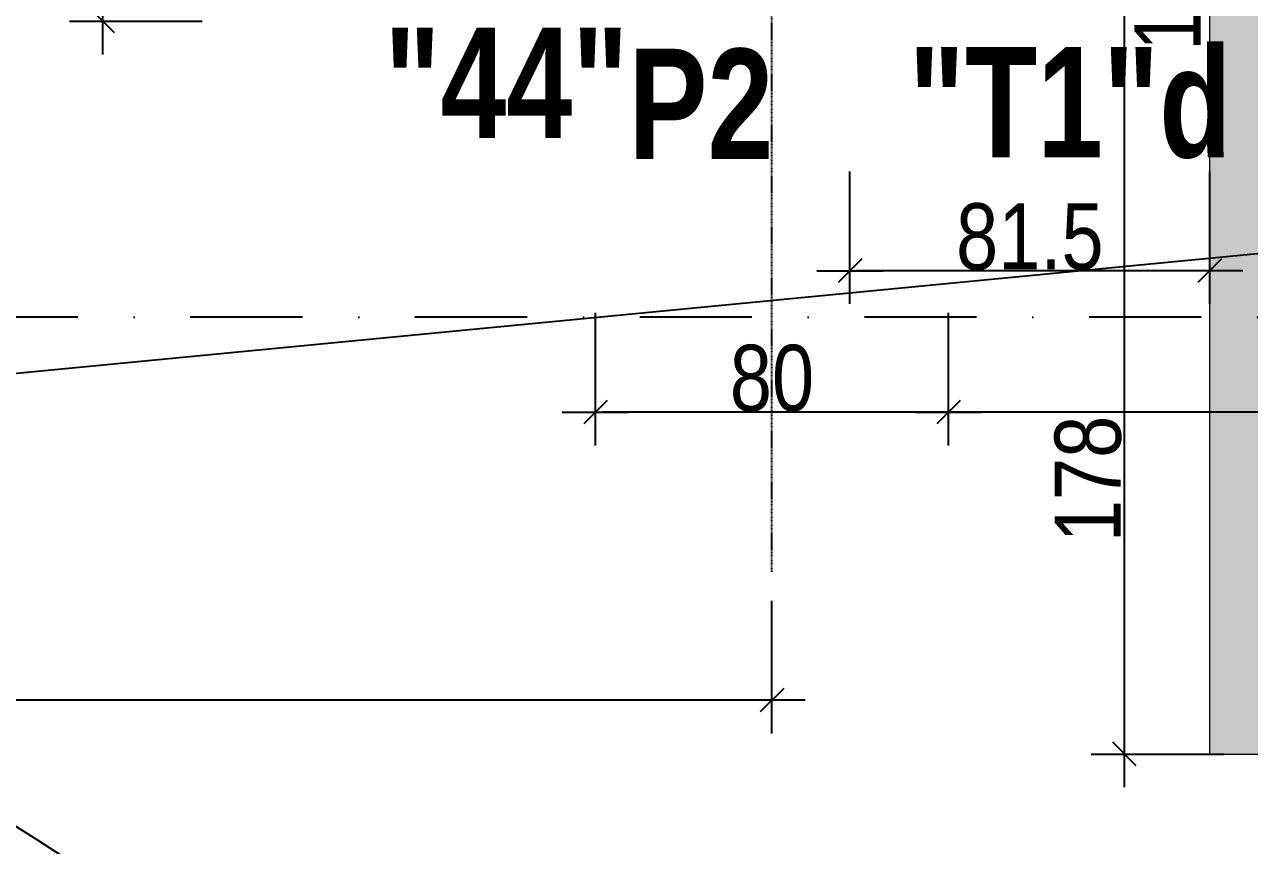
# Model space of a CAD drawing. Header units: metres. Extents: x 24213 to 30440, y -147416 to -143216.
# Drawn here: x 28529 to 28806.5, y -145389.2 to -145203.2 of the extents above; entities that cross this region are included whole.
import ezdxf
from ezdxf.enums import TextEntityAlignment as Align

# ---------------------------------------------------------------- set-up
doc = ezdxf.new("R2010")
doc.units = ezdxf.units.M
doc.header["$PDMODE"] = 65
doc.linetypes.add('TIRETPTX2', pattern=[50.8, 25.4, -12.7, 0, -12.7])
for name, color, linetype in [('01_cote_gen', 4, 'Continuous'), ('01_isolant ext', 2, 'TIRETPTX2'), ('01_linteaux', 3, 'Continuous'), ('01_murs_coup', 5, 'Continuous'), ('01_poch_murs', 251, 'Continuous'), ('01_texte', 230, 'Continuous'), ('AA_COTES', 2, 'Continuous')]:
    doc.layers.add(name, color=color, linetype=linetype)
doc.styles.add('impact', font='impact.ttf')
doc.styles.add('STYLE2', font='ARIALN.TTF')
doc.dimstyles.new('JB50', dxfattribs={"dimscale": 0.1, "dimtxt": 150, "dimasz": 15, "dimexe": 0.1, "dimexo": 0.1, "dimgap": 0.09, "dimtad": 1, "dimdec": 1, "dimdsep": 46, "dimtxsty": 'STYLE2', "dimblk1": 'BOND_G', "dimblk2": 'BOND_D', "dimsah": 1, "dimcen": 1.5, "dimdle": 0.01, "dimse1": 1, "dimse2": 1, "dimclrd": 4, "dimclre": 2, "dimclrt": 6, "dimazin": 2, "dimtfac": 2.333333333333333, "dimtdec": 1, "dimtix": 1, "dimtmove": 2, "dimatfit": 3, "dimldrblk": 'BOND_G', "dimfxl": 1, "dimtolj": 1, "dimtzin": 0, "dimarcsym": 0})

# ---------------------------------------------------------------- blocks, each defined once
blk = doc.blocks.new('BOND_G')
at = {"layer": 'AA_COTES', "color": 0}
for p, q in [((0, -5), (0, 14.99999999999999)), ((5, 0), (-5, 0)), ((1.767766952966312, 1.767766952966312), (-1.767766952966426, -1.767766952966426))]:
    blk.add_line(p, q, dxfattribs=at)
blk = doc.blocks.new('BOND_D')
at = {"layer": 'AA_COTES', "color": 0}
for p, q in [((0, 5), (0, -15)), ((5, 0), (-5, 0)), ((-1.767766952966312, -1.767766952966312), (1.767766952966426, 1.767766952966426))]:
    blk.add_line(p, q, dxfattribs=at)
blk = doc.blocks.new('*D82')
at = {"layer": '01_cote_gen', "color": 4, "lineweight": -2, "ltscale": 3, "transparency": 16777216}
blk.add_line((28696.83847578772, -145356.308059537), (28216.77423364987, -145356.308059537), dxfattribs=at)
at = {"layer": 'DEFPOINTS', "color": 0, "lineweight": 0, "ltscale": 3, "transparency": 16777216}
for p in [(28215.27423364987, -145232.5021927618), (28698.33847578772, -145327.2410443012), (28215.27423364987, -145356.308059537)]:
    blk.add_point(p, dxfattribs=at)
at = {"layer": '01_cote_gen', "color": 4, "lineweight": -2, "ltscale": 3, "transparency": 16777216, "xscale": 1.5, "yscale": 1.5, "zscale": 1.5, "rotation": 180}
blk.add_blockref('BOND_D', (28215.27423364987, -145356.308059537), dxfattribs=at)
at = {"layer": '01_cote_gen', "color": 4, "lineweight": -2, "ltscale": 3, "transparency": 16777216, "xscale": 1.5, "yscale": 1.5, "zscale": 1.5}
blk.add_blockref('BOND_G', (28698.33847578772, -145356.308059537), dxfattribs=at)
at = {"layer": '01_cote_gen', "color": 6, "ltscale": 3, "transparency": 16777216, "insert": (28456.8063547188, -145348.6404647212), "char_height": 15, "attachment_point": 5, "style": 'STYLE2'}
blk.add_mtext('\\A1;483.1', dxfattribs=at)
blk = doc.blocks.new('*D40')
at = {"layer": '01_cote_gen', "color": 4, "lineweight": -2, "ltscale": 3, "transparency": 16777216}
blk.add_line((28491.54604499164, -145884.3835558701), (28491.54604499164, -145164.0021927618), dxfattribs=at)
at = {"layer": 'DEFPOINTS', "color": 0, "lineweight": 0, "ltscale": 3, "transparency": 16777216}
for p in [(28491.54604499164, -145162.5021927618), (28551.45613165819, -145162.5021927618), (28558.68436668889, -145885.8835558701)]:
    blk.add_point(p, dxfattribs=at)
at = {"layer": '01_cote_gen', "color": 4, "lineweight": -2, "ltscale": 3, "transparency": 16777216, "xscale": 1.5, "yscale": 1.5, "zscale": 1.5}
for name, p, rotation in [('BOND_D', (28491.54604499164, -145162.5021927618), 90), ('BOND_G', (28491.54604499164, -145885.8835558701), 270)]:
    blk.add_blockref(name, p, dxfattribs=dict(at, rotation=rotation))
at = {"layer": '01_cote_gen', "color": 6, "ltscale": 3, "transparency": 16777216, "insert": (28483.87845017584, -145524.192874316), "char_height": 15, "attachment_point": 5, "rotation": 90, "style": 'STYLE2'}
blk.add_mtext('\\A1;723.4', dxfattribs=at)
blk = doc.blocks.new('*D33')
at = {"layer": '01_cote_gen', "color": 4, "lineweight": -2, "ltscale": 3, "transparency": 16777216}
blk.add_line((28736.83847578772, -145291.0722814393), (28659.83847578772, -145291.0722814393), dxfattribs=at)
at = {"layer": 'DEFPOINTS', "color": 0, "lineweight": 0, "ltscale": 3, "transparency": 16777216}
for p in [(28658.33847578772, -145245.0021927618), (28738.33847578772, -145245.0021927618), (28658.33847578772, -145291.0722814393)]:
    blk.add_point(p, dxfattribs=at)
at = {"layer": '01_cote_gen', "color": 4, "lineweight": -2, "ltscale": 3, "transparency": 16777216, "xscale": 1.5, "yscale": 1.5, "zscale": 1.5, "rotation": 180}
blk.add_blockref('BOND_D', (28658.33847578772, -145291.0722814393), dxfattribs=at)
at = {"layer": '01_cote_gen', "color": 4, "lineweight": -2, "ltscale": 3, "transparency": 16777216, "xscale": 1.5, "yscale": 1.5, "zscale": 1.5}
blk.add_blockref('BOND_G', (28738.33847578772, -145291.0722814393), dxfattribs=at)
at = {"layer": '01_cote_gen', "color": 6, "ltscale": 3, "transparency": 16777216, "insert": (28698.33847578772, -145283.4046866235), "char_height": 15, "attachment_point": 5, "style": 'STYLE2'}
blk.add_mtext('\\A1;80', dxfattribs=at)
blk = doc.blocks.new('*D68')
at = {"layer": '01_cote_gen', "color": 4, "lineweight": -2, "ltscale": 3, "transparency": 16777216}
blk.add_line((28546.73038454875, -145201.0021927618), (28546.73038454875, -145124.0021927618), dxfattribs=at)
at = {"layer": 'DEFPOINTS', "color": 0, "lineweight": 0, "ltscale": 3, "transparency": 16777216}
for p in [(28546.73038454875, -145122.5021927618), (28606.47477466025, -145122.5021927618), (28606.47477466025, -145202.5021927618)]:
    blk.add_point(p, dxfattribs=at)
at = {"layer": '01_cote_gen', "color": 4, "lineweight": -2, "ltscale": 3, "transparency": 16777216, "xscale": 1.5, "yscale": 1.5, "zscale": 1.5}
for name, p, rotation in [('BOND_D', (28546.73038454875, -145122.5021927618), 90), ('BOND_G', (28546.73038454875, -145202.5021927618), 270)]:
    blk.add_blockref(name, p, dxfattribs=dict(at, rotation=rotation))
at = {"layer": '01_cote_gen', "color": 6, "ltscale": 3, "transparency": 16777216, "insert": (28539.06278973295, -145162.5021927618), "char_height": 15, "attachment_point": 5, "rotation": 90, "style": 'STYLE2'}
blk.add_mtext('\\A1;80', dxfattribs=at)
blk = doc.blocks.new('*D35')
at = {"layer": '01_cote_gen', "color": 4, "lineweight": -2, "ltscale": 3, "transparency": 16777216}
blk.add_line((28877.78847646845, -145291.0722814393), (28739.83847578772, -145291.0722814393), dxfattribs=at)
at = {"layer": 'DEFPOINTS', "color": 0, "lineweight": 0, "ltscale": 3, "transparency": 16777216}
for p in [(28879.28847646845, -145272.9849952982), (28738.33847578772, -145279.0722814393), (28738.33847578772, -145291.0722814393)]:
    blk.add_point(p, dxfattribs=at)
at = {"layer": '01_cote_gen', "color": 4, "lineweight": -2, "ltscale": 3, "transparency": 16777216, "xscale": 1.5, "yscale": 1.5, "zscale": 1.5, "rotation": 180}
blk.add_blockref('BOND_D', (28738.33847578772, -145291.0722814393), dxfattribs=at)
at = {"layer": '01_cote_gen', "color": 4, "lineweight": -2, "ltscale": 3, "transparency": 16777216, "xscale": 1.5, "yscale": 1.5, "zscale": 1.5}
blk.add_blockref('BOND_G', (28879.28847646845, -145291.0722814393), dxfattribs=at)
at = {"layer": '01_cote_gen', "color": 6, "ltscale": 3, "transparency": 16777216, "insert": (28839.66347612808, -145283.4046866235), "char_height": 15, "attachment_point": 5, "style": 'STYLE2'}
blk.add_mtext('\\A1;141', dxfattribs=at)
blk = doc.blocks.new('*D249')
at = {"layer": '01_poch_murs', "color": 4, "lineweight": -2, "transparency": 16777216}
blk.add_line((28796.00188013672, -145259.0077115708), (28717.51527640881, -145259.0077115708), dxfattribs=at)
at = {"layer": 'DEFPOINTS', "color": 0, "lineweight": 0, "transparency": 16777216}
for p in [(28716.01527640881, -145190.5226790792), (28797.50188013672, -145190.5226790792), (28716.01527640881, -145259.0077115708)]:
    blk.add_point(p, dxfattribs=at)
at = {"layer": '01_poch_murs', "color": 4, "lineweight": -2, "transparency": 16777216, "xscale": 1.5, "yscale": 1.5, "zscale": 1.5, "rotation": 180}
blk.add_blockref('BOND_D', (28716.01527640881, -145259.0077115708), dxfattribs=at)
at = {"layer": '01_poch_murs', "color": 4, "lineweight": -2, "transparency": 16777216, "xscale": 1.5, "yscale": 1.5, "zscale": 1.5}
blk.add_blockref('BOND_G', (28797.50188013672, -145259.0077115708), dxfattribs=at)
at = {"layer": '01_poch_murs', "color": 6, "lineweight": 0, "transparency": 16777216, "insert": (28756.75857827276, -145251.340116755), "char_height": 15, "attachment_point": 5, "style": 'STYLE2'}
blk.add_mtext('\\A1;81.5', dxfattribs=at)
blk = doc.blocks.new('*D257')
at = {"layer": '01_poch_murs', "color": 4, "lineweight": -2, "transparency": 16777216}
blk.add_line((28778.18675139092, -145189.0226790792), (28778.18675139092, -145175.9817064456), dxfattribs=at)
at = {"layer": 'DEFPOINTS', "color": 0, "lineweight": 0, "transparency": 16777216}
for p in [(28778.18675139092, -145174.4817064456), (28797.50188013672, -145174.4817064456), (28797.50188013672, -145190.5226790792)]:
    blk.add_point(p, dxfattribs=at)
at = {"layer": '01_poch_murs', "color": 4, "lineweight": -2, "transparency": 16777216, "xscale": 1.5, "yscale": 1.5, "zscale": 1.5}
for name, p, rotation in [('BOND_D', (28778.18675139092, -145174.4817064456), 90), ('BOND_G', (28778.18675139092, -145190.5226790792), 270)]:
    blk.add_blockref(name, p, dxfattribs=dict(at, rotation=rotation))
at = {"layer": '01_poch_murs', "color": 6, "lineweight": 0, "transparency": 16777216, "insert": (28788.05667590598, -145199.6455056289), "char_height": 15, "attachment_point": 5, "rotation": 90, "style": 'STYLE2'}
blk.add_mtext('\\A1;16', dxfattribs=at)
blk = doc.blocks.new('*D259')
at = {"layer": '01_poch_murs', "color": 4, "lineweight": -2, "transparency": 16777216}
blk.add_line((28778.18675139092, -145366.9850745051), (28778.18675139092, -145192.0226790792), dxfattribs=at)
at = {"layer": 'DEFPOINTS', "color": 0, "lineweight": 0, "transparency": 16777216}
for p in [(28778.18675139092, -145190.5226790792), (28797.50188013672, -145190.5226790792), (28797.50188013672, -145368.4850745051)]:
    blk.add_point(p, dxfattribs=at)
at = {"layer": '01_poch_murs', "color": 4, "lineweight": -2, "transparency": 16777216, "xscale": 1.5, "yscale": 1.5, "zscale": 1.5}
for name, p, rotation in [('BOND_D', (28778.18675139092, -145190.5226790792), 90), ('BOND_G', (28778.18675139092, -145368.4850745051), 270)]:
    blk.add_blockref(name, p, dxfattribs=dict(at, rotation=rotation))
at = {"layer": '01_poch_murs', "color": 6, "lineweight": 0, "transparency": 16777216, "insert": (28769.97634760178, -145306.1865727148), "char_height": 15, "attachment_point": 5, "rotation": 90, "style": 'STYLE2'}
blk.add_mtext('\\A1;178', dxfattribs=at)

msp = doc.modelspace()

# ---------------------------------------------------------------- hatches: boundary and pattern name
at = {"layer": '01_poch_murs', "ltscale": 3}
h = msp.add_hatch(color=256, dxfattribs=at)
h.dxf.hatch_style = 1
h.paths.add_polyline_path([(28224.29751011521, -144229.1057332358, -0.07397164407992246), (28215.27423364987, -144227.7634553639), (28215.27423364987, -144242.2296578267, -0.002127208137878406), (28224.29751011521, -144237.8705879932)])
h.paths.add_polyline_path([(28442.21412862251, -144159.0086283654), (28437.5039109168, -144134.4122180183, 0.00914902884810204), (28395.03737640594, -144145.9706893554, -0.394815212243783), (28364.10627000471, -144174.9051006268), (28364.10627000471, -144181.7418095774, -0.01727335510557187)])
h.paths.add_polyline_path([(28447.22364636908, -144131.9998172091, 0.002081662641670662), (28437.5039109168, -144134.4122180183), (28442.21412862251, -144159.0086283654, -0.002125984823082435), (28451.93169662653, -144156.5849093009)])
h.paths.add_polyline_path([(29439.88134336696, -146043.3930071538), (29469.86126924713, -146043.3930071267), (29469.8612692133, -146005.8930071267), (29439.88134333312, -146005.8930071538)], flags=9)
h.paths.add_polyline_path([(29439.61883564686, -145434.180529978), (29470.15466022993, -145434.1805299505), (29470.15466019468, -145395.1054836256), (29439.61883561161, -145395.1054836532)], flags=9)
h.paths.add_polyline_path([(29439.88134336696, -145285.3930067984), (29469.8458276165, -145285.3930067714), (29469.84582758267, -145247.8930067714), (29439.88134333313, -145247.8930067984)], flags=9)
h.paths.add_polyline_path([(29439.69604379932, -144675.3930071539), (29468.64138042687, -144675.3930071278), (29468.64138039304, -144637.8930071278), (29439.69604376549, -144637.8930071539)], flags=9)
h.paths.add_polyline_path([(28753.01935149761, -145115.3069795592), (28785.17654729749, -145115.3069795302), (28785.17654725007, -145062.8069795302), (28753.0193514502, -145062.8069795592)], flags=9)
h.paths.add_polyline_path([(28622.18719122479, -146565.7646101007), (28702.12497213724, -146512.0966313544), (28689.15568588121, -146492.7790422157), (28609.21790496877, -146546.447020962)], flags=9)
h.paths.add_polyline_path([(29343.40181734103, -144295.5554340429), (29385.48180498772, -144295.5554340049), (29385.48180494031, -144243.0554340049), (29343.40181729362, -144243.0554340429)], flags=9)
h.paths.add_polyline_path([(28664.37418260186, -144220.8353703209), (28736.12554685834, -144220.8353703209), (28736.12554685834, -144197.8595858734), (28664.37418260186, -144197.8595858734)], flags=9)
h.paths.add_polyline_path([(28630.21054799527, -144197.3759385191), (28726.49806504848, -144197.3759385191), (28726.49806504848, -144174.0931963636), (28630.21054799527, -144174.0931963636)], flags=9)
h.paths.add_polyline_path([(29001.37454961546, -144221.7480952201), (29073.12591387194, -144221.7480952201), (29073.12591387194, -144198.7723107726), (29001.37454961546, -144198.7723107726)], flags=9)
h.paths.add_polyline_path([(28967.21347298978, -144198.2758735138), (29063.49587408119, -144198.2758735138), (29063.49587408119, -144175.0084792437), (28967.21347298978, -144175.0084792437)], flags=9)
h.paths.add_polyline_path([(28944.93671444558, -146272.1366956449), (28944.93671444558, -146138.6049766818), (28921.65397229005, -146138.6049766818), (28921.65397229005, -146272.1366956449)], flags=9)
h.paths.add_polyline_path([(29105.30946432421, -146446.7656905992), (29238.84118328737, -146446.7656905992), (29238.84118328737, -146423.4829484437), (29105.30946432421, -146423.4829484437)], flags=9)
h.paths.add_polyline_path([(29003.48250830458, -146376.8619438713), (29044.875755235, -146376.8619438713), (29044.875755235, -146353.9782467363), (29003.48250830458, -146353.9782467363)], flags=9)
h.paths.add_polyline_path([(29001.54645782709, -146343.5421962588), (29042.8220376361, -146343.5421962588), (29042.8220376361, -146321.0421962588), (29001.54645782709, -146321.0421962588)], flags=9)
h.paths.add_polyline_path([(28604.14038617685, -145260.1301124736), (28671.6125912417, -145260.1301124128), (28671.61259120787, -145222.6301124128), (28604.14038614302, -145222.6301124736)], flags=9)
h.paths.add_polyline_path([(28603.4069087223, -145102.8918089232), (28672.34606869759, -145102.891808861), (28672.34606866242, -145063.9094123199), (28603.40690868713, -145063.9094123821)], flags=9)
h.paths.add_polyline_path([(28629.21786732509, -144741.670289434), (28697.00662581798, -144741.6702893728), (28697.00662578351, -144703.4522535482), (28629.21786729061, -144703.4522536094)], flags=9)
h.paths.add_polyline_path([(28251.2523021613, -145077.1751310374), (28314.97219098156, -145077.1751309799), (28314.97219094773, -145039.6751309799), (28251.25230212747, -145039.6751310374)], flags=9)
h.paths.add_polyline_path([(29327.82553907396, -144384.5929744434), (29327.82553907396, -144312.8416101869), (29304.84975462648, -144312.8416101869), (29304.84975462648, -144384.5929744434)], flags=9)
h.paths.add_polyline_path([(29304.73797336451, -144383.5215219244), (29304.73797336451, -144316.4461467539), (29281.76218891703, -144316.4461467539), (29281.76218891703, -144383.5215219244)], flags=9)
h.paths.add_polyline_path([(28572.31765018149, -144369.4748129441), (28561.56669951579, -144298.5334615864), (28538.85029246073, -144301.976065468), (28549.60124312642, -144372.9174168257)], flags=9)
h.paths.add_polyline_path([(28551.38910270046, -144370.8872472346), (28543.08499941622, -144316.0916922074), (28520.36859236116, -144319.534296089), (28528.6726956454, -144374.3298511162)], flags=9)
h.paths.add_polyline_path([(28926.78692509573, -144394.0368507461), (28976.6317409211, -144394.0368507461), (28976.6317409211, -144370.3243677993), (28926.78692509573, -144370.3243677993)], flags=9)
h.paths.add_polyline_path([(28970.34614897067, -145187.0088288289), (29042.09751322715, -145187.0088288289), (29042.09751322715, -145164.0330443814), (28970.34614897067, -145164.0330443814)], flags=9)
h.paths.add_polyline_path([(28982.46716041918, -145162.8772917567), (29037.88837460745, -145162.8772917567), (29037.88837460745, -145139.9015073092), (28982.46716041918, -145139.9015073092)], flags=9)
h.paths.add_polyline_path([(28970.34614897067, -145768.0088288289), (29042.09751322715, -145768.0088288289), (29042.09751322715, -145745.0330443814), (28970.34614897067, -145745.0330443814)], flags=9)
h.paths.add_polyline_path([(28982.46716041918, -145743.8772917567), (29037.88837460745, -145743.8772917567), (29037.88837460745, -145720.9015073092), (28982.46716041918, -145720.9015073092)], flags=9)
h.paths.add_polyline_path([(29284.53683925234, -145596.0805712738), (29359.25269211693, -145596.0805712664), (29359.25269211481, -145574.9345751726), (29284.53683925023, -145574.9345751801)], flags=9)
h.paths.add_polyline_path([(29273.39162742036, -145558.8630566185), (29369.56557012159, -145558.8630566185), (29369.56557012159, -145535.8719242856), (29273.39162742036, -145535.8719242856)], flags=9)
h.paths.add_polyline_path([(29284.53683925234, -145522.010488536), (29355.49340392248, -145522.0104885289), (29355.49340392037, -145500.8644924352), (29284.53683925023, -145500.8644924422)], flags=9)
h.paths.add_polyline_path([(28349.34298282586, -146466.1092771642), (28409.57546463038, -146436.0400690242), (28398.98417503931, -146414.8243571036), (28338.7516932348, -146444.8935652435)], flags=9)
h.paths.add_polyline_path([(29631.2283690377, -146020.3413926302), (29699.09433568378, -146020.341392569), (29699.0943356493, -145982.1233567444), (29631.22836900322, -145982.1233568057)], flags=9)
h.paths.add_polyline_path([(29620.5988381539, -145812.0622412685), (29684.6352804022, -145812.0622412108), (29684.63528036771, -145773.8442053862), (29620.59883811941, -145773.844205444)], flags=9)
h.paths.add_polyline_path([(29648.76086917069, -145688.6728975516), (29717.94709523617, -145688.6728974892), (29717.94709520103, -145649.7368258401), (29648.76086913556, -145649.7368259025)], flags=9)
h.paths.add_polyline_path([(29703.42655134019, -145544.5237955461), (29768.9608317602, -145544.5237954869), (29768.96083172505, -145505.5645613918), (29703.42655130503, -145505.5645614509)], flags=9)
h.paths.add_polyline_path([(29758.30858496501, -145401.5129999545), (29823.61896174079, -145401.5129998956), (29823.61896170566, -145362.5769282464), (29758.30858492987, -145362.5769283054)], flags=9)
h.paths.add_polyline_path([(29795.4276421862, -145254.8892543618), (29855.73493063586, -145254.8892543074), (29855.73493060203, -145217.3892543074), (29795.42764215237, -145217.3892543618)], flags=9)
h.paths.add_polyline_path([(29829.40229928539, -145110.3724155181), (29894.9365797054, -145110.372415459), (29894.93657967024, -145071.4131813639), (29829.40229925023, -145071.413181423)], flags=9)
h.paths.add_polyline_path([(29863.26299451354, -144989.7730386334), (29928.39579253701, -144989.7730385746), (29928.39579250252, -144951.5550027501), (29863.26299447906, -144951.5550028088)], flags=9)
at = {"layer": '01_poch_murs', "lineweight": 0}
h = msp.add_hatch(color=256, dxfattribs=at)
h.dxf.hatch_style = 1
h.paths.add_polyline_path([(29355.46884802388, -144651.5226970624), (29076.24008907464, -144651.5226970723), (29076.24008907464, -144659.5216139188), (29355.46884802388, -144659.5216139188)])
h.paths.add_polyline_path([(29355.46884802388, -144659.5216139188), (29076.24008907464, -144659.5216139188), (29076.24008907464, -144676.5226970722), (29249.365126476, -144676.5226970662), (29249.36512648198, -144846.5226962506), (29076.24008907464, -144846.5226962562), (29076.24008907464, -144872.5226961631), (29084.38712927435, -144872.522696164), (29084.38712927407, -144864.522696256), (29249.36512648261, -144864.5226962506), (29249.36512649486, -145212.4849952852), (29247.12105363747, -145212.4849952855), (29247.12105363811, -145230.4849952855), (29267.36512649549, -145230.4849952845), (29267.365126476, -144676.5226970655), (29355.46884802388, -144676.5226970624)])
h.paths.add_polyline_path([(29076.24008907464, -144659.5216139188), (28625.9744076494, -144659.5216139188, -0.03481246786321278), (28626.27423364987, -144663.8226970846, -0.1059185500444913), (28623.55337790688, -144676.5226970882), (28879.28847644895, -144676.5226970792), (28879.28847646085, -145014.5226909402), (28727.68127728996, -145014.5226909402, -0.08229870820555024), (28729.33847578772, -145024.5226909402, -0.08229870820555024), (28727.68127728996, -145034.5226909402), (28797.50188013672, -145034.5226909402), (28797.50188013672, -145174.4817064456), (28727.96045103996, -145174.4817064456), (28724.51740618613, -145179.1053130467, -0.03745707432919159), (28721.74721882578, -145182.8253507196), (28716.01527640881, -145190.5226790792), (28797.50188013672, -145190.5226790792), (28797.50188013672, -145269.5216135634), (28815.03847570786, -145269.5216135634), (28815.03847570786, -145034.5226909402), (28879.28847646155, -145034.5226909402), (28879.28847646844, -145230.4849952982), (29076.24008907464, -145230.4849952905), (29076.24008907464, -144974.5226653355), (29064.38712926399, -144974.5226653359), (29064.28848810446, -145212.4849952917), (28899.28847646781, -145212.4849952975), (28899.28847645557, -144864.5226962629), (28907.28850281222, -144864.522696262), (28907.28850281159, -144846.522696262), (28899.28847645493, -144846.5226962629), (28899.28847644895, -144676.5226970785), (29076.24008907464, -144676.5226970722)])
h.paths.add_polyline_path([(29076.24008907464, -144651.5226970723), (28623.72963735617, -144651.5226970882, -0.0673029036244488), (28625.9744076494, -144659.5216139188), (29076.24008907464, -144659.5216139188)])
h.paths.add_polyline_path([(29139.36512641893, -145212.484995288), (29084.28848810446, -145212.484995291), (29084.38712926399, -144974.5226653352), (29076.24008907464, -144974.5226653355), (29076.24008907464, -145230.4849952905), (29139.36512641956, -145230.484995288)])
h.paths.add_polyline_path([(29076.24008907464, -144846.5226962562), (29009.28847645269, -144846.5226962584), (29009.28847645332, -144864.5226962584), (29064.38712927472, -144864.5226962566), (29064.38712927498, -144872.5226961619), (29076.24008907464, -144872.5226961631)], flags=17)
h = msp.add_hatch(color=256, dxfattribs=at)
h.dxf.hatch_style = 1
h.paths.add_polyline_path([(28815.03847570786, -145269.5216135634), (28797.50188013672, -145269.5216135634), (28797.50188013672, -145368.4850745051), (29064.29069493828, -145368.4850745051), (29064.29069493828, -145350.4850745051), (28815.03847570786, -145350.4850745051)])

# ---------------------------------------------------------------- linework, layer by layer
at = {"layer": '01_isolant ext'}
msp.add_line((29355.46884802388, -145269.5216135634), (27036.83677393772, -145269.5216135634), dxfattribs=at)
at = {"layer": '01_linteaux', "linetype": 'TIRETPTX2', "ltscale": 0.01}
msp.add_line((28698.33847578772, -145327.2410443012), (28698.33847578772, -145074.5226909402), dxfattribs=at)
at = {"layer": '01_murs_coup', "linetype": 'Continuous', "lineweight": 5}
for q in [(28797.50188013672, -145190.5226790792), (29064.28593827018, -145368.4850745051)]:
    msp.add_line((28797.50188013672, -145368.4850745051), q, dxfattribs=at)
at = {"layer": '01_texte'}
msp.add_line((29064.29096833134, -145230.5226790792), (28061.68590050617, -145327.2316135634), dxfattribs=at)
msp.add_arc((28215.4997398339, -145885.912897179), 590, 193.6613756291694, 186.5242535186098, dxfattribs=at)

# ---------------------------------------------------------------- texts
at = {"layer": '01_texte', "style": 'impact'}
for s, p in [('"44"', (28638.17648870966, -145236.4870019666)), ('P2', (28682.24622094341, -145241.2431278971)), ('"T1"d', (28765.87648870966, -145240.850896878))]:
    msp.add_text(s, height=25, rotation=5.169332623788947e-08, dxfattribs=at).set_placement(p, align=Align.BOTTOM_CENTER)

# ---------------------------------------------------------------- dimensions: what is measured, and where the dimension line sits
at = {"layer": '01_cote_gen', "ltscale": 3}
for base, p1, p2, picture, middle in [((28546.73038454875, -145122.5021927618), (28606.47477466025, -145202.5021927618), (28606.47477466025, -145122.5021927618), '*D68', (28539.06278973295, -145162.5021927618)), ((28491.54604499164, -145162.5021927618), (28558.68436668889, -145885.8835558701), (28551.45613165819, -145162.5021927618), '*D40', (28483.87845017584, -145524.192874316))]:
    dim = msp.add_linear_dim(base=base, p1=p1, p2=p2, angle=90, dimstyle='JB50', dxfattribs=at)
    dim.commit()
    dim.dimension.update_dxf_attribs({"geometry": picture, "text_midpoint": middle})
for base, p1, p2, picture, middle in [((28215.27423364987, -145356.308059537), (28698.33847578772, -145327.2410443012), (28215.27423364987, -145232.5021927618), '*D82', (28456.8063547188, -145348.6404647212)), ((28658.33847578772, -145291.0722814393), (28738.33847578772, -145245.0021927618), (28658.33847578772, -145245.0021927618), '*D33', (28698.33847578772, -145283.4046866235))]:
    dim = msp.add_linear_dim(base=base, p1=p1, p2=p2, dimstyle='JB50', dxfattribs=at)
    dim.commit()
    dim.dimension.update_dxf_attribs({"geometry": picture, "text_midpoint": middle})
dim = msp.add_linear_dim(base=(28738.33847578772, -145291.0722814393), p1=(28879.28847646845, -145272.9849952982), p2=(28738.33847578772, -145279.0722814393), dimstyle='JB50', dxfattribs=at)
dim.commit()
dim.dimension.update_dxf_attribs({"geometry": '*D35', "text_midpoint": (28839.66347612808, -145283.4046866235), "dimtype": 160})
at = {"layer": '01_poch_murs', "lineweight": 0}
for base, p1, p2, picture, middle in [((28778.18675139092, -145174.4817064456), (28797.50188013672, -145190.5226790792), (28797.50188013672, -145174.4817064456), '*D257', (28788.05667590598, -145199.6455056289)), ((28778.18675139092, -145190.5226790792), (28797.50188013672, -145368.4850745051), (28797.50188013672, -145190.5226790792), '*D259', (28769.97634760178, -145306.1865727148))]:
    dim = msp.add_linear_dim(base=base, p1=p1, p2=p2, angle=90, dimstyle='JB50', dxfattribs=at)
    dim.commit()
    dim.dimension.update_dxf_attribs({"geometry": picture, "text_midpoint": middle, "dimtype": 160})
dim = msp.add_linear_dim(base=(28716.01527640881, -145259.0077115708), p1=(28797.50188013672, -145190.5226790792), p2=(28716.01527640881, -145190.5226790792), dimstyle='JB50', dxfattribs=at)
dim.commit()
dim.dimension.update_dxf_attribs({"geometry": '*D249', "text_midpoint": (28756.75857827276, -145251.340116755)})

doc.saveas('drawing.dxf')
